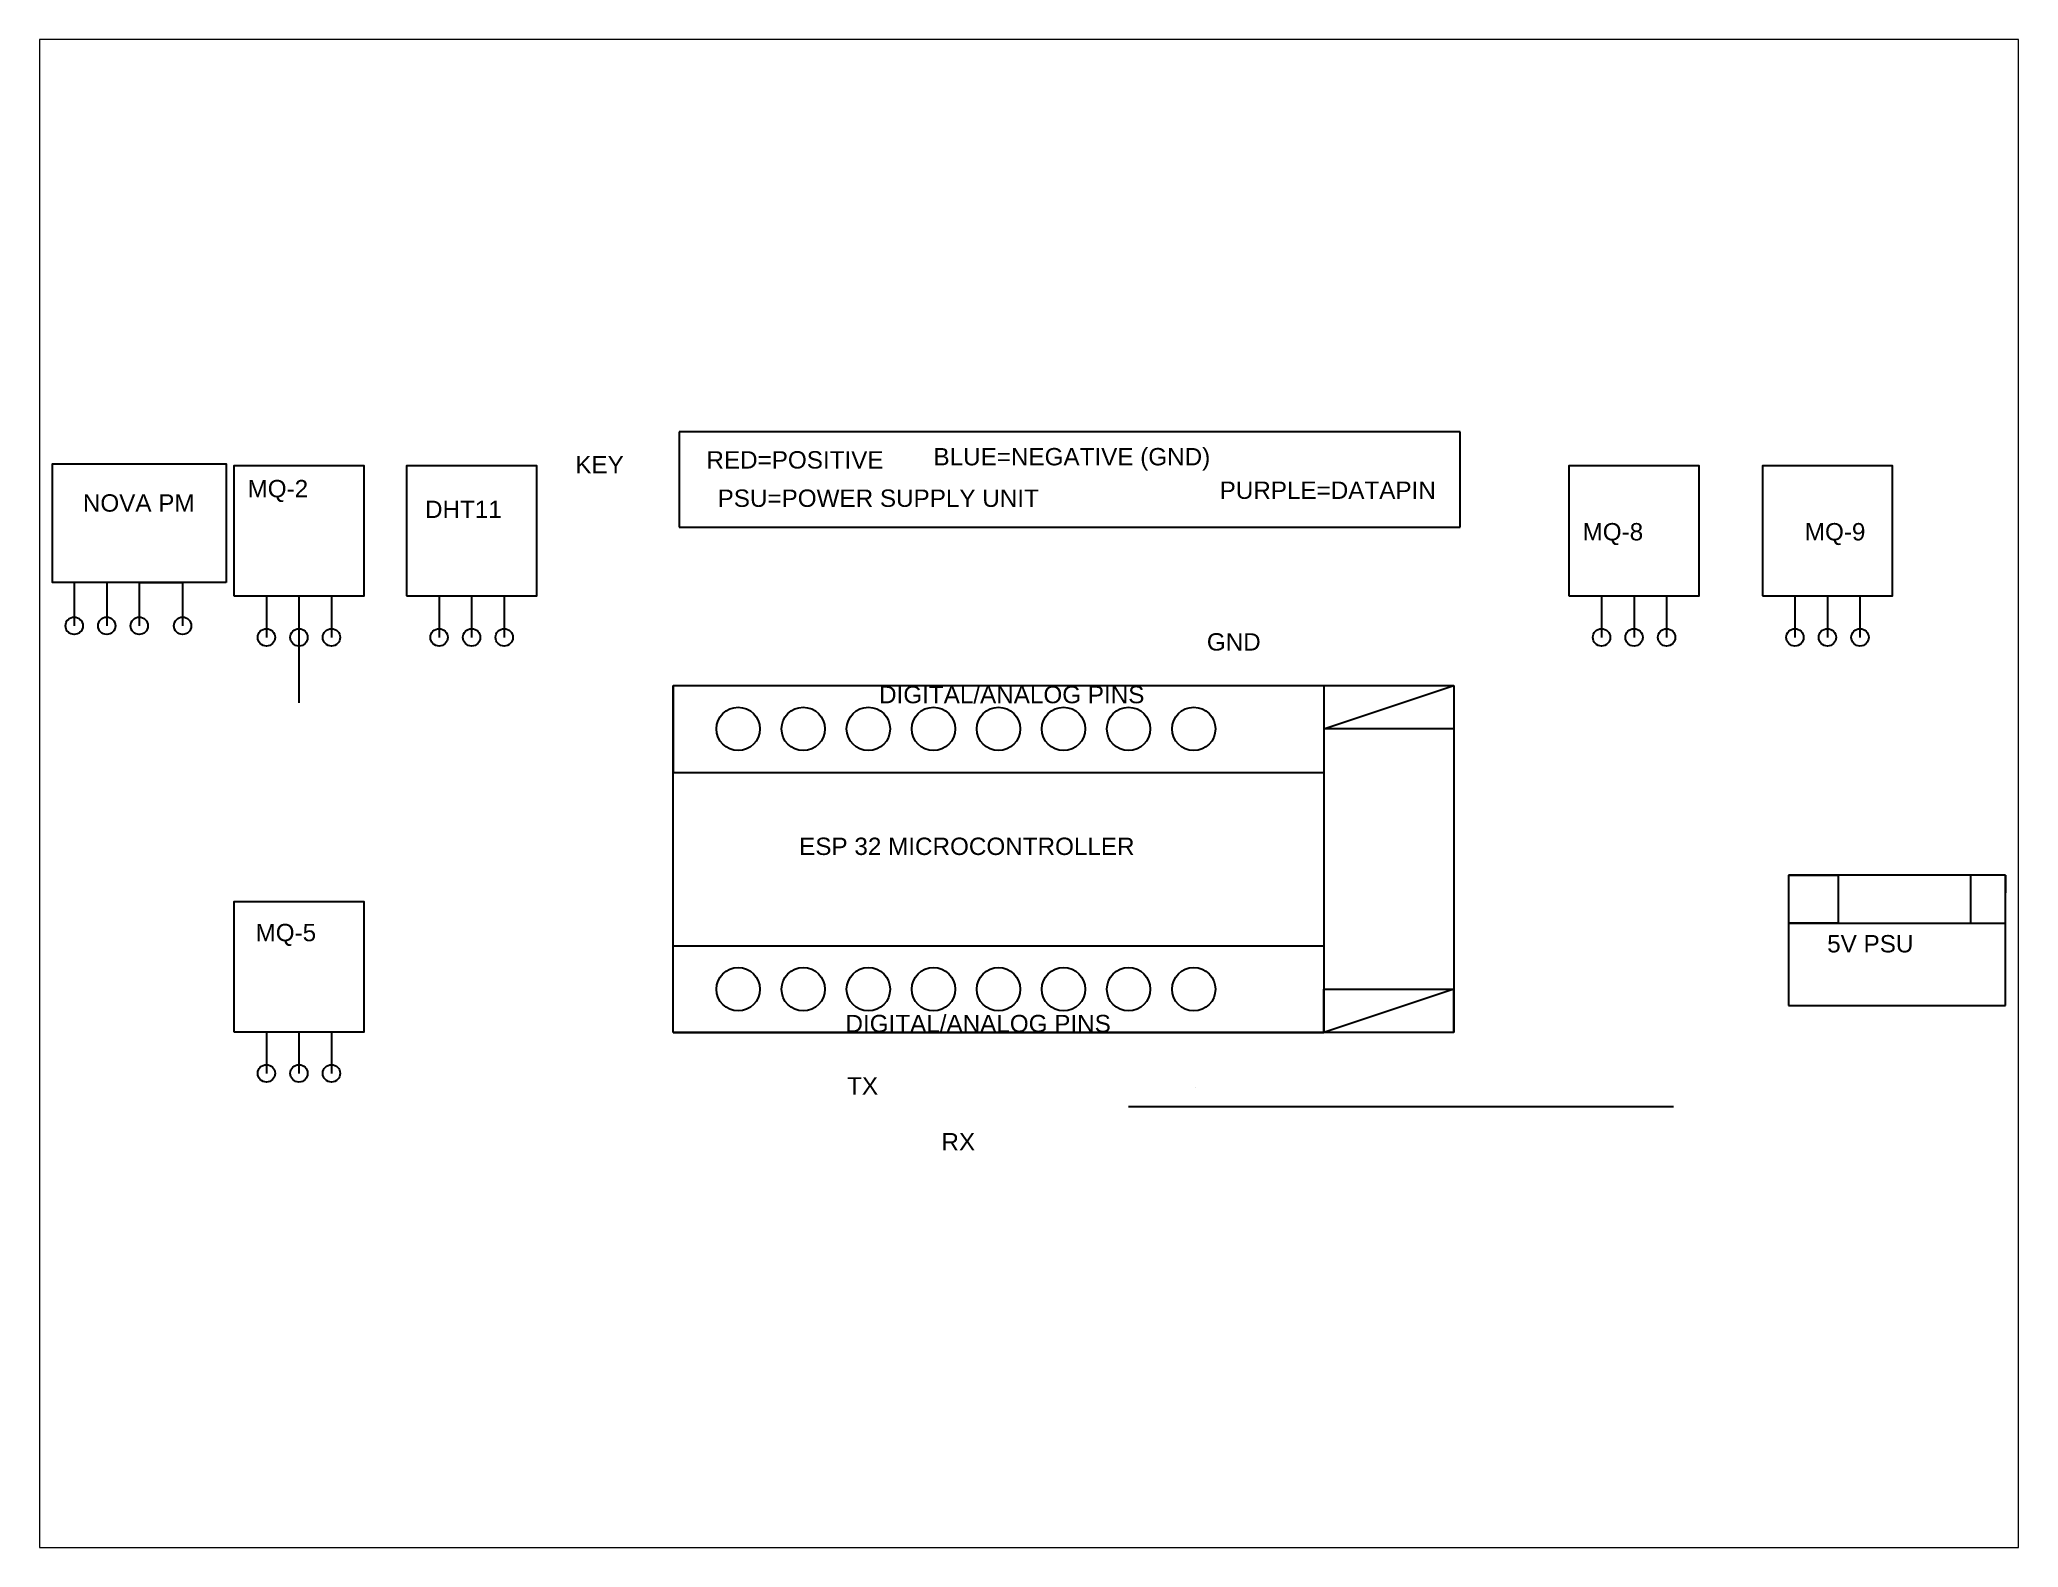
# Paper-space layout 'Layout1' of a CAD drawing. Header units: inches. Extents: x 1.05 to 9.45, y 0.8 to 7.2.
# The model-space entities are those that its viewports show. They can reach past a viewport. Long polylines and large blocks are cut down to what shows.
import ezdxf

# ---------------------------------------------------------------- set-up
doc = ezdxf.new("R2010")
doc.units = ezdxf.units.IN
doc.header["$MEASUREMENT"] = 0
doc.layers.get('0').update_dxf_attribs({"color": 80, "lineweight": 30, "true_color": 0x3fff00})
doc.styles.get("Standard").update_dxf_attribs({"font": 'arial.ttf'})

msp = doc.modelspace()

# ---------------------------------------------------------------- linework, layer by layer
for p, q in [((21.743, 22.322), (21.743, 20.122)), ((39.743, 22.322), (21.743, 22.322)), ((39.743, 20.122), (39.743, 22.322)), ((21.743, 20.122), (39.743, 20.122)), ((8.545, 18.85), (7.795, 18.85)), ((7.795, 18.85), (7.795, 17.85)), ((9.295, 18.85), (8.545, 18.85)), ((8.545, 18.85), (8.545, 17.85)), ((9.295, 18.85), (9.295, 17.85)), ((9.295, 18.85), (10.295, 18.85)), ((10.295, 18.85), (10.295, 17.85)), ((11.477, 18.54), (12.977, 18.54)), ((11.477, 18.54), (12.227, 18.54)), ((12.227, 18.54), (12.227, 17.583)), ((12.977, 18.54), (12.977, 17.583)), ((12.977, 18.54), (13.727, 18.54)), ((13.727, 18.54), (13.727, 17.583)), ((15.458, 18.54), (16.958, 18.54)), ((15.458, 18.54), (16.208, 18.54)), ((16.208, 18.54), (16.208, 17.583)), ((16.958, 18.54), (16.958, 17.583)), ((16.958, 18.54), (17.708, 18.54)), ((17.708, 18.54), (17.708, 17.583)), ((42.254, 18.54), (43.754, 18.54)), ((42.254, 18.54), (43.004, 18.54)), ((43.004, 18.54), (43.004, 17.583)), ((43.754, 18.54), (43.754, 17.583)), ((43.754, 18.54), (44.504, 18.54)), ((44.504, 18.54), (44.504, 17.583)), ((46.713, 18.54), (48.213, 18.54)), ((46.713, 18.54), (47.463, 18.54)), ((47.463, 18.54), (47.463, 17.583)), ((48.213, 18.54), (48.213, 17.583)), ((48.213, 18.54), (48.963, 18.54)), ((48.963, 18.54), (48.963, 17.583)), ((12.977, 17.583), (12.977, 16.074)), ((21.603, 16.473), (36.603, 16.473)), ((21.603, 8.473), (21.603, 16.473)), ((21.603, 16.473), (24.603, 16.473)), ((21.603, 16.473), (21.603, 14.473)), ((21.603, 16.473), (23.103, 16.473)), ((36.603, 16.473), (36.603, 8.473)), ((36.603, 16.473), (39.603, 16.473)), ((36.603, 16.473), (36.603, 15.473)), ((36.603, 15.473), (39.603, 16.473)), ((39.603, 16.473), (39.603, 8.473)), ((39.603, 16.473), (39.603, 15.473)), ((39.603, 15.473), (36.603, 15.473)), ((21.603, 14.473), (36.603, 14.473)), ((47.318, 12.099), (47.318, 9.099)), ((52.318, 12.099), (47.318, 12.099)), ((47.318, 12.099), (47.318, 11.699)), ((47.318, 12.099), (48.46, 12.099)), ((48.46, 12.099), (48.46, 10.994)), ((51.519, 11.699), (51.519, 12.099)), ((52.318, 9.099), (52.318, 12.099)), ((52.318, 12.099), (52.318, 11.699)), ((51.519, 10.994), (51.519, 11.699)), ((48.46, 10.994), (47.318, 10.994)), ((47.318, 10.994), (52.318, 10.994)), ((48.46, 10.994), (51.519, 10.994)), ((21.603, 10.473), (36.603, 10.473)), ((39.603, 9.473), (36.603, 8.473)), ((36.603, 8.473), (36.603, 9.473)), ((36.603, 9.473), (39.603, 9.473)), ((39.603, 8.473), (39.603, 9.473)), ((47.318, 9.099), (52.318, 9.099)), ((11.477, 8.491), (12.977, 8.491)), ((11.477, 8.491), (12.227, 8.491)), ((12.227, 8.491), (12.227, 7.534)), ((12.977, 8.491), (12.977, 7.534)), ((12.977, 8.491), (13.727, 8.491)), ((13.727, 8.491), (13.727, 7.534)), ((36.603, 8.473), (21.603, 8.473)), ((21.603, 8.473), (24.603, 8.473)), ((21.603, 8.473), (36.603, 8.473)), ((39.603, 8.473), (36.603, 8.473)), ((33.643, 7.203), (33.643, 7.203)), ((44.664, 6.761), (32.103, 6.761))]:
    msp.add_line(p, q)
for points in [[(11.295, 18.85), (7.295, 18.85), (7.295, 21.586), (11.295, 21.586)], [(11.477, 18.54), (14.477, 18.54), (14.477, 21.54), (11.477, 21.54)], [(15.458, 18.54), (18.458, 18.54), (18.458, 21.54), (15.458, 21.54)], [(42.254, 18.54), (45.254, 18.54), (45.254, 21.54), (42.254, 21.54)], [(46.713, 18.54), (49.713, 18.54), (49.713, 21.54), (46.713, 21.54)], [(11.477, 8.491), (14.477, 8.491), (14.477, 11.491), (11.477, 11.491)]]:
    msp.add_lwpolyline(points, close=True)
for centre, radius in [((7.795, 17.85), 0.2), ((8.545, 17.85), 0.2), ((9.295, 17.85), 0.2), ((10.295, 17.85), 0.2), ((12.227, 17.583), 0.2), ((12.977, 17.583), 0.2), ((13.727, 17.583), 0.2), ((16.208, 17.583), 0.2), ((16.958, 17.583), 0.2), ((17.708, 17.583), 0.2), ((43.004, 17.583), 0.2), ((43.754, 17.583), 0.2), ((44.504, 17.583), 0.2), ((47.463, 17.583), 0.2), ((48.213, 17.583), 0.2), ((48.963, 17.583), 0.2), ((23.103, 15.473), 0.5), ((24.603, 15.473), 0.5), ((26.103, 15.473), 0.5), ((27.603, 15.473), 0.5), ((29.103, 15.473), 0.5), ((30.603, 15.473), 0.5), ((32.103, 15.473), 0.5), ((33.603, 15.473), 0.5), ((23.103, 9.473), 0.5), ((24.603, 9.473), 0.5), ((26.103, 9.473), 0.5), ((27.603, 9.473), 0.5), ((29.103, 9.473), 0.5), ((30.603, 9.473), 0.5), ((32.103, 9.473), 0.5), ((33.603, 9.473), 0.5), ((12.227, 7.534), 0.2), ((12.977, 7.534), 0.2), ((13.727, 7.534), 0.2)]:
    msp.add_circle(centre, radius)

# ---------------------------------------------------------------- texts
for s, p in [('BLUE=NEGATIVE (GND) ', (27.604, 21.549)), ('KEY', (19.347, 21.365)), ('RED=POSITIVE', (22.37, 21.476)), ('MQ-2', (11.792, 20.813)), ('PSU=POWER SUPPLY UNIT', (22.628, 20.592)), ('PURPLE=DATAPIN', (34.201, 20.776)), ('NOVA PM', (7.995, 20.482)), ('DHT11', (15.883, 20.335)), ('MQ-8', (42.568, 19.819)), ('MQ-9', (47.691, 19.819)), ('GND', (33.906, 17.28)), ('DIGITAL/ANALOG PINS', (26.35, 16.065)), ('ESP 32 MICROCONTROLLER', (24.508, 12.568)), ('MQ-5', (11.976, 10.58)), ('5V PSU', (48.207, 10.322)), ('DIGITAL/ANALOG PINS', (25.576, 8.482)), ('TX', (25.613, 7.046)), ('RX', (27.788, 5.758))]:
    msp.add_text(s, height=0.4).set_placement(p)

psp = doc.layouts.get("Layout1")

# ---------------------------------------------------------------- viewports
at = {"layer": '0', "view_target_point": (29.8063, 13.9851)}
psp.add_viewport(center=(5.25, 4), size=(8.4, 6.4), view_center_point=(0, 0), view_height=34.756413, dxfattribs=at)

doc.saveas('drawing.dxf')
